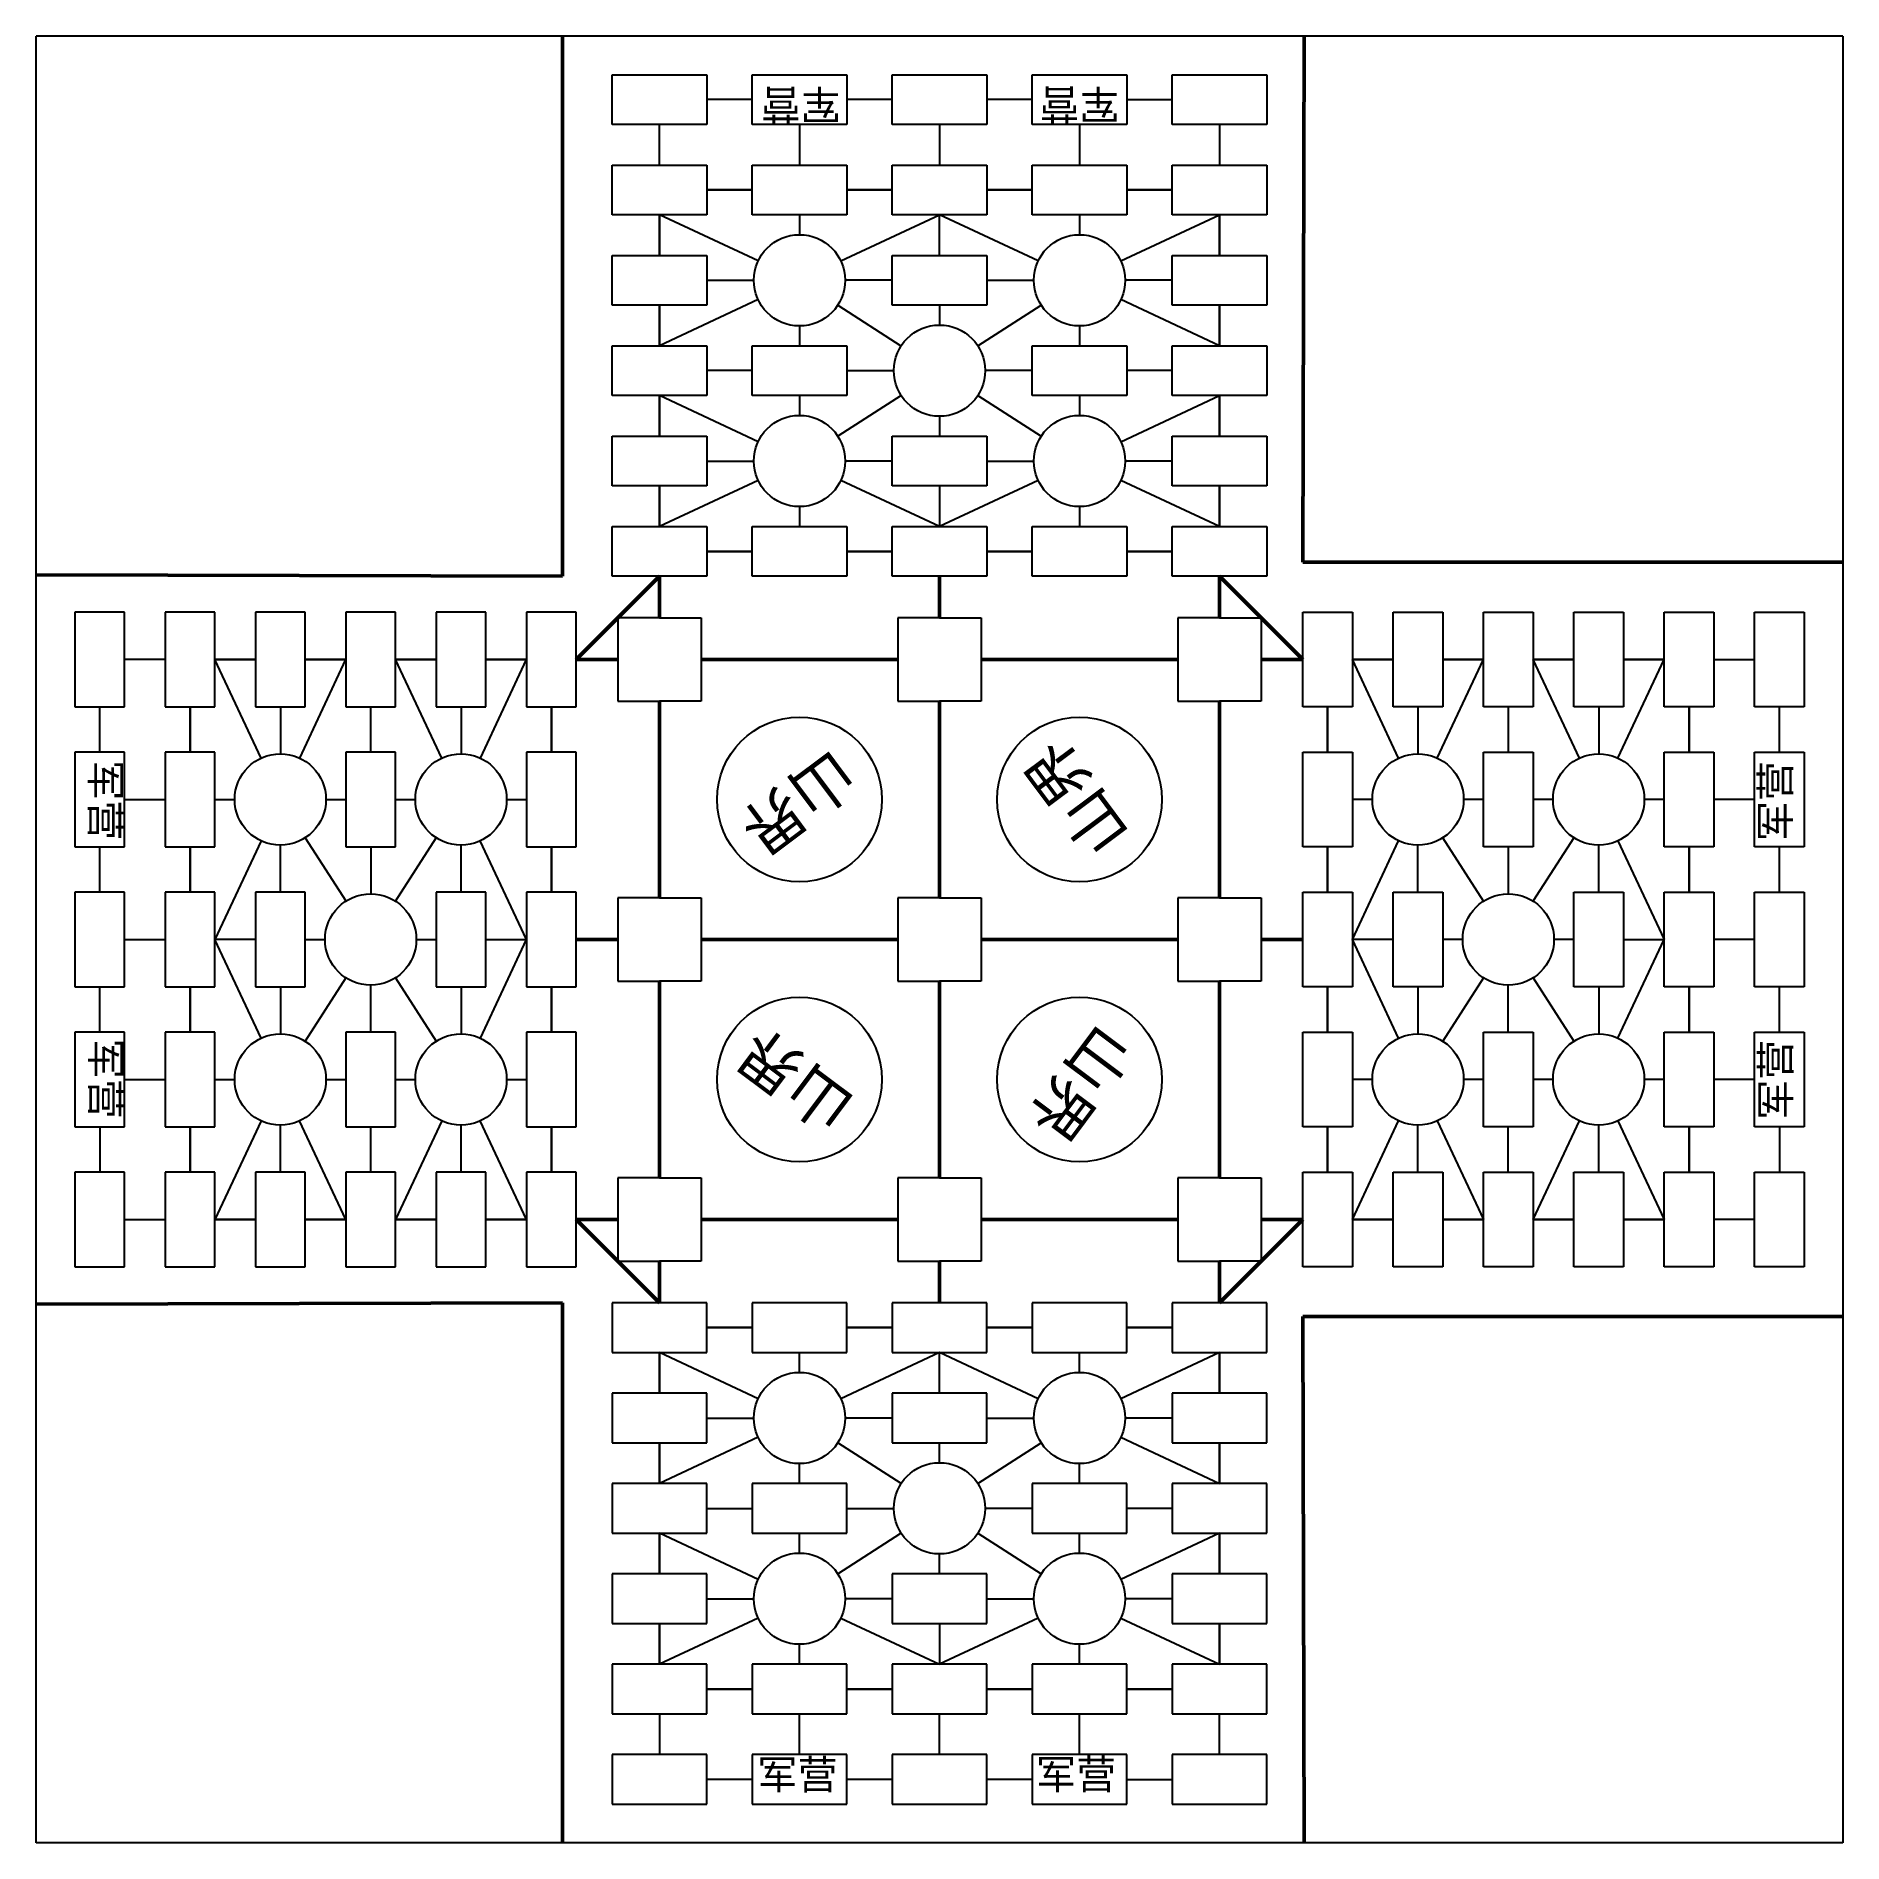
# Model space of a CAD drawing. Header units: millimetres. Extents: x 1754 to 2454, y 743 to 1443.
import ezdxf

# ---------------------------------------------------------------- set-up
doc = ezdxf.new("R2010")
doc.units = ezdxf.units.MM
doc.layers.add('chu', color=10, linetype='Continuous', lineweight=50)
doc.styles.get("Standard").update_dxf_attribs({"font": ''})
doc.styles.get('Standard').set_extended_font_data('SimSun')

msp = doc.modelspace()

# ---------------------------------------------------------------- linework, layer by layer
for p, q in [((1754.17, 743.38), (1754.17, 1443.38)), ((2454.17, 1443.38), (1754.17, 1443.38)), ((2454.17, 1443.38), (2454.17, 743.38)), ((1977.3, 1409.14), (1977.3, 1428.39)), ((1977.3, 1428.39), (2014.05, 1428.39)), ((2014.05, 1428.39), (2014.05, 1409.14)), ((2031.55, 1409.14), (2031.55, 1428.39)), ((2031.55, 1428.39), (2068.3, 1428.39)), ((2068.3, 1428.39), (2068.3, 1409.14)), ((2085.8, 1409.14), (2085.8, 1428.39)), ((2085.8, 1428.39), (2122.55, 1428.39)), ((2122.55, 1428.39), (2122.55, 1409.14)), ((2140.05, 1409.14), (2140.05, 1428.39)), ((2140.05, 1428.39), (2176.8, 1428.39)), ((2140.05, 1409.14), (2140.05, 1428.39)), ((2140.05, 1428.39), (2176.8, 1428.39)), ((2176.8, 1428.39), (2176.8, 1409.14)), ((2176.8, 1428.39), (2176.8, 1409.14)), ((2194.3, 1409.14), (2194.3, 1428.39)), ((2194.3, 1428.39), (2231.05, 1428.39)), ((2194.3, 1409.14), (2194.3, 1428.39)), ((2194.3, 1428.39), (2231.05, 1428.39)), ((2231.05, 1428.39), (2231.05, 1409.14)), ((2231.05, 1428.39), (2231.05, 1409.14)), ((2031.55, 1418.77), (2014.05, 1418.77)), ((2085.8, 1418.77), (2068.3, 1418.77)), ((2140.05, 1418.77), (2122.55, 1418.77)), ((2176.8, 1418.77), (2194.3, 1418.77)), ((2014.05, 1409.14), (1977.3, 1409.14)), ((1995.67, 1393.39), (1995.67, 1409.14)), ((2068.3, 1409.14), (2031.55, 1409.14)), ((2049.92, 1409.14), (2049.92, 1393.39)), ((2122.55, 1409.14), (2085.8, 1409.14)), ((2104.17, 1409.14), (2104.17, 1393.39)), ((2176.8, 1409.14), (2140.05, 1409.14)), ((2176.8, 1409.14), (2140.05, 1409.14)), ((2158.42, 1409.14), (2158.42, 1393.39)), ((2231.05, 1409.14), (2194.3, 1409.14)), ((2231.05, 1409.14), (2194.3, 1409.14)), ((2212.67, 1409.14), (2212.67, 1393.39)), ((1977.3, 1374.14), (1977.3, 1393.39)), ((1977.3, 1393.39), (2014.05, 1393.39)), ((2014.05, 1393.39), (2014.05, 1374.14)), ((2031.55, 1374.14), (2031.55, 1393.39)), ((2031.55, 1393.39), (2068.3, 1393.39)), ((2068.3, 1393.39), (2068.3, 1374.14)), ((2085.8, 1374.14), (2085.8, 1393.39)), ((2085.8, 1393.39), (2122.55, 1393.39)), ((2122.55, 1393.39), (2122.55, 1374.14)), ((2140.05, 1374.14), (2140.05, 1393.39)), ((2140.05, 1393.39), (2176.8, 1393.39)), ((2140.05, 1374.14), (2140.05, 1393.39)), ((2140.05, 1393.39), (2176.8, 1393.39)), ((2176.8, 1393.39), (2176.8, 1374.14)), ((2176.8, 1393.39), (2176.8, 1374.14)), ((2194.3, 1374.14), (2194.3, 1393.39)), ((2194.3, 1393.39), (2231.05, 1393.39)), ((2194.3, 1374.14), (2194.3, 1393.39)), ((2194.3, 1393.39), (2231.05, 1393.39)), ((2231.05, 1393.39), (2231.05, 1374.14)), ((2231.05, 1393.39), (2231.05, 1374.14)), ((2014.05, 1374.14), (1977.3, 1374.14)), ((2033.91, 1356.26), (1995.67, 1374.14)), ((2068.3, 1374.14), (2031.55, 1374.14)), ((2049.92, 1374.14), (2049.92, 1366.44)), ((2065.93, 1356.26), (2104.17, 1374.14)), ((2122.55, 1374.14), (2085.8, 1374.14)), ((2142.41, 1356.26), (2104.17, 1374.14)), ((2104.17, 1358.39), (2104.17, 1374.14)), ((2176.8, 1374.14), (2140.05, 1374.14)), ((2176.8, 1374.14), (2140.05, 1374.14)), ((2158.42, 1374.14), (2158.42, 1366.44)), ((2174.43, 1356.26), (2212.67, 1374.14)), ((2231.05, 1374.14), (2194.3, 1374.14)), ((2231.05, 1374.14), (2194.3, 1374.14)), ((1977.3, 1339.14), (1977.3, 1358.39)), ((1977.3, 1358.39), (2014.05, 1358.39)), ((2014.05, 1358.39), (2014.05, 1339.14)), ((2085.8, 1339.14), (2085.8, 1358.39)), ((2085.8, 1358.39), (2122.55, 1358.39)), ((2122.55, 1358.39), (2122.55, 1339.14)), ((2194.3, 1339.14), (2194.3, 1358.39)), ((2194.3, 1358.39), (2231.05, 1358.39)), ((2194.3, 1339.14), (2194.3, 1358.39)), ((2194.3, 1358.39), (2231.05, 1358.39)), ((2231.05, 1358.39), (2231.05, 1339.14)), ((2231.05, 1358.39), (2231.05, 1339.14)), ((2014.05, 1348.77), (2032.24, 1348.77)), ((2085.8, 1348.77), (2067.6, 1348.77)), ((2122.55, 1348.77), (2140.74, 1348.77)), ((2194.3, 1348.77), (2176.1, 1348.77)), ((2014.05, 1339.14), (1977.3, 1339.14)), ((2033.91, 1341.28), (1995.67, 1323.39)), ((2064.77, 1339.19), (2089.25, 1323.39)), ((2122.55, 1339.14), (2085.8, 1339.14)), ((2104.17, 1339.14), (2104.17, 1331.44)), ((2119.03, 1323.35), (2143.57, 1339.18)), ((2212.67, 1323.39), (2174.43, 1341.28)), ((2231.05, 1339.14), (2194.3, 1339.14)), ((2231.05, 1339.14), (2194.3, 1339.14)), ((2049.92, 1331.09), (2049.92, 1323.39)), ((2158.42, 1331.09), (2158.42, 1323.39)), ((1977.3, 1304.14), (1977.3, 1323.39)), ((1977.3, 1323.39), (2014.05, 1323.39)), ((2014.05, 1323.39), (2014.05, 1304.14)), ((2031.55, 1304.14), (2031.55, 1323.39)), ((2031.55, 1323.39), (2068.3, 1323.39)), ((2068.3, 1323.39), (2068.3, 1304.14)), ((2140.05, 1304.14), (2140.05, 1323.39)), ((2140.05, 1323.39), (2176.8, 1323.39)), ((2140.05, 1304.14), (2140.05, 1323.39)), ((2140.05, 1323.39), (2176.8, 1323.39)), ((2176.8, 1323.39), (2176.8, 1304.14)), ((2176.8, 1323.39), (2176.8, 1304.14)), ((2194.3, 1304.14), (2194.3, 1323.39)), ((2194.3, 1323.39), (2231.05, 1323.39)), ((2194.3, 1304.14), (2194.3, 1323.39)), ((2194.3, 1323.39), (2231.05, 1323.39)), ((2231.05, 1323.39), (2231.05, 1304.14)), ((2231.05, 1323.39), (2231.05, 1304.14)), ((2031.55, 1313.77), (2014.05, 1313.77)), ((2068.3, 1313.77), (2086.49, 1313.77)), ((2140.05, 1313.77), (2121.85, 1313.77)), ((2194.3, 1313.77), (2176.8, 1313.77)), ((2014.05, 1304.14), (1977.3, 1304.14)), ((2033.91, 1286.26), (1995.67, 1304.14)), ((2068.3, 1304.14), (2031.55, 1304.14)), ((2049.92, 1304.14), (2049.92, 1296.44)), ((2089.32, 1304.18), (2064.84, 1288.39)), ((2119.02, 1304.19), (2143.57, 1288.35)), ((2176.8, 1304.14), (2140.05, 1304.14)), ((2176.8, 1304.14), (2140.05, 1304.14)), ((2158.42, 1304.14), (2158.42, 1296.44)), ((2174.43, 1286.26), (2212.67, 1304.14)), ((2231.05, 1304.14), (2194.3, 1304.14)), ((2231.05, 1304.14), (2194.3, 1304.14)), ((2104.17, 1296.09), (2104.17, 1288.39)), ((1977.3, 1269.14), (1977.3, 1288.39)), ((1977.3, 1288.39), (2014.05, 1288.39)), ((2014.05, 1288.39), (2014.05, 1269.14)), ((2085.8, 1269.14), (2085.8, 1288.39)), ((2085.8, 1288.39), (2122.55, 1288.39)), ((2122.55, 1288.39), (2122.55, 1269.14)), ((2194.3, 1269.14), (2194.3, 1288.39)), ((2194.3, 1288.39), (2231.05, 1288.39)), ((2194.3, 1269.14), (2194.3, 1288.39)), ((2194.3, 1288.39), (2231.05, 1288.39)), ((2231.05, 1288.39), (2231.05, 1269.14)), ((2231.05, 1288.39), (2231.05, 1269.14)), ((2014.05, 1278.77), (2032.24, 1278.77)), ((2085.8, 1278.77), (2067.6, 1278.77)), ((2122.55, 1278.77), (2140.74, 1278.77)), ((2194.3, 1278.77), (2176.1, 1278.77)), ((2014.05, 1269.14), (1977.3, 1269.14)), ((2033.91, 1271.28), (1995.67, 1253.39)), ((2104.17, 1253.39), (2065.93, 1271.28)), ((2122.55, 1269.14), (2085.8, 1269.14)), ((2142.41, 1271.28), (2104.17, 1253.39)), ((2104.17, 1269.14), (2104.17, 1253.39)), ((2212.67, 1253.39), (2174.43, 1271.28)), ((2231.05, 1269.14), (2194.3, 1269.14)), ((2231.05, 1269.14), (2194.3, 1269.14)), ((2049.92, 1261.09), (2049.92, 1253.39)), ((2158.42, 1261.09), (2158.42, 1253.39)), ((1977.3, 1234.14), (1977.3, 1253.39)), ((1977.3, 1253.39), (2014.05, 1253.39)), ((2014.05, 1253.39), (2014.05, 1234.14)), ((2031.55, 1234.14), (2031.55, 1253.39)), ((2031.55, 1253.39), (2068.3, 1253.39)), ((2068.3, 1253.39), (2068.3, 1234.14)), ((2085.8, 1234.14), (2085.8, 1253.39)), ((2085.8, 1253.39), (2122.55, 1253.39)), ((2122.55, 1253.39), (2122.55, 1234.14)), ((2140.05, 1234.14), (2140.05, 1253.39)), ((2140.05, 1253.39), (2176.8, 1253.39)), ((2140.05, 1234.14), (2140.05, 1253.39)), ((2140.05, 1253.39), (2176.8, 1253.39)), ((2176.8, 1253.39), (2176.8, 1234.14)), ((2176.8, 1253.39), (2176.8, 1234.14)), ((2194.3, 1234.14), (2194.3, 1253.39)), ((2194.3, 1253.39), (2231.05, 1253.39)), ((2194.3, 1234.14), (2194.3, 1253.39)), ((2194.3, 1253.39), (2231.05, 1253.39)), ((2231.05, 1253.39), (2231.05, 1234.14)), ((2231.05, 1253.39), (2231.05, 1234.14)), ((2014.05, 1234.14), (1977.3, 1234.14)), ((2068.3, 1234.14), (2031.55, 1234.14)), ((2122.55, 1234.14), (2085.8, 1234.14)), ((2176.8, 1234.14), (2140.05, 1234.14)), ((2176.8, 1234.14), (2140.05, 1234.14)), ((2231.05, 1234.14), (2194.3, 1234.14)), ((2231.05, 1234.14), (2194.3, 1234.14)), ((1788.41, 1220.26), (1769.16, 1220.26)), ((1769.16, 1220.26), (1769.16, 1183.51)), ((1788.41, 1183.51), (1788.41, 1220.26)), ((1823.41, 1220.26), (1804.16, 1220.26)), ((1804.16, 1220.26), (1804.16, 1183.51)), ((1823.41, 1183.51), (1823.41, 1220.26)), ((1858.41, 1220.26), (1839.16, 1220.26)), ((1839.16, 1220.26), (1839.16, 1183.51)), ((1858.41, 1183.51), (1858.41, 1220.26)), ((1893.41, 1220.26), (1874.16, 1220.26)), ((1874.16, 1220.26), (1874.16, 1183.51)), ((1893.41, 1183.51), (1893.41, 1220.26)), ((1928.41, 1220.26), (1909.16, 1220.26)), ((1909.16, 1220.26), (1909.16, 1183.51)), ((1928.41, 1183.51), (1928.41, 1220.26)), ((1963.41, 1220.26), (1944.16, 1220.26)), ((1944.16, 1220.26), (1944.16, 1183.51)), ((1963.41, 1183.51), (1963.41, 1220.26)), ((1995.67, 1218.01), (1979.54, 1218.01)), ((1979.54, 1218.01), (1979.54, 1201.88)), ((1995.67, 1218.01), (2011.8, 1218.01)), ((2011.8, 1218.01), (2011.8, 1201.88)), ((2104.17, 1218.01), (2088.04, 1218.01)), ((2088.04, 1218.01), (2088.04, 1201.88)), ((2104.17, 1218.01), (2120.3, 1218.01)), ((2120.3, 1218.01), (2120.3, 1201.88)), ((2212.67, 1218.01), (2196.54, 1218.01)), ((2196.54, 1218.01), (2196.54, 1201.88)), ((2212.67, 1218.01), (2228.8, 1218.01)), ((2228.8, 1218.01), (2228.8, 1201.88)), ((2244.93, 1220.26), (2264.18, 1220.26)), ((2244.93, 1183.51), (2244.93, 1220.26)), ((2264.18, 1220.26), (2264.18, 1183.51)), ((2279.93, 1220.26), (2299.18, 1220.26)), ((2279.93, 1183.51), (2279.93, 1220.26)), ((2299.18, 1220.26), (2299.18, 1183.51)), ((2314.93, 1220.26), (2334.18, 1220.26)), ((2314.93, 1183.51), (2314.93, 1220.26)), ((2334.18, 1220.26), (2334.18, 1183.51)), ((2349.93, 1220.26), (2369.18, 1220.26)), ((2349.93, 1183.51), (2349.93, 1220.26)), ((2369.18, 1220.26), (2369.18, 1183.51)), ((2384.93, 1220.26), (2404.18, 1220.26)), ((2384.93, 1183.51), (2384.93, 1220.26)), ((2404.18, 1220.26), (2404.18, 1183.51)), ((2419.93, 1220.26), (2439.18, 1220.26)), ((2419.93, 1183.51), (2419.93, 1220.26)), ((2439.18, 1220.26), (2439.18, 1183.51)), ((1804.16, 1201.88), (1788.41, 1201.88)), ((1841.3, 1163.64), (1823.41, 1201.88)), ((1856.28, 1163.64), (1874.16, 1201.88)), ((1911.3, 1163.64), (1893.41, 1201.88)), ((1926.28, 1163.64), (1944.16, 1201.88)), ((1979.54, 1201.88), (1979.54, 1185.75)), ((2011.8, 1201.88), (2011.8, 1185.75)), ((2088.04, 1201.88), (2088.04, 1185.75)), ((2120.3, 1201.88), (2120.3, 1185.75)), ((2196.54, 1201.88), (2196.54, 1185.75)), ((2228.8, 1201.88), (2228.8, 1185.75)), ((2282.07, 1163.64), (2264.18, 1201.88)), ((2297.05, 1163.64), (2314.93, 1201.88)), ((2352.07, 1163.64), (2334.18, 1201.88)), ((2367.05, 1163.64), (2384.93, 1201.88)), ((2404.18, 1201.88), (2419.93, 1201.88)), ((1769.16, 1183.51), (1788.41, 1183.51)), ((1778.79, 1166.01), (1778.79, 1183.51)), ((1804.16, 1183.51), (1823.41, 1183.51)), ((1839.16, 1183.51), (1858.41, 1183.51)), ((1848.79, 1183.51), (1848.79, 1165.31)), ((1874.16, 1183.51), (1893.41, 1183.51)), ((1883.79, 1166.01), (1883.79, 1183.51)), ((1909.16, 1183.51), (1928.41, 1183.51)), ((1918.79, 1183.51), (1918.79, 1165.31)), ((1944.16, 1183.51), (1963.41, 1183.51)), ((1979.54, 1185.75), (1995.67, 1185.75)), ((2011.8, 1185.75), (1995.67, 1185.75)), ((2088.04, 1185.75), (2104.17, 1185.75)), ((2120.3, 1185.75), (2104.17, 1185.75)), ((2196.54, 1185.75), (2212.67, 1185.75)), ((2228.8, 1185.75), (2212.67, 1185.75)), ((2264.18, 1183.51), (2244.93, 1183.51)), ((2299.18, 1183.51), (2279.93, 1183.51)), ((2289.56, 1183.51), (2289.56, 1165.31)), ((2334.18, 1183.51), (2314.93, 1183.51)), ((2324.56, 1183.51), (2324.56, 1166.01)), ((2369.18, 1183.51), (2349.93, 1183.51)), ((2359.56, 1183.51), (2359.56, 1165.31)), ((2404.18, 1183.51), (2384.93, 1183.51)), ((2439.18, 1183.51), (2419.93, 1183.51)), ((2429.56, 1166.01), (2429.56, 1183.51)), ((1788.41, 1166.01), (1769.16, 1166.01)), ((1769.16, 1166.01), (1769.16, 1129.26)), ((1788.41, 1129.26), (1788.41, 1166.01)), ((1823.41, 1166.01), (1804.16, 1166.01)), ((1804.16, 1166.01), (1804.16, 1129.26)), ((1823.41, 1129.26), (1823.41, 1166.01)), ((1893.41, 1166.01), (1874.16, 1166.01)), ((1874.16, 1166.01), (1874.16, 1129.26)), ((1893.41, 1129.26), (1893.41, 1166.01)), ((1963.41, 1166.01), (1944.16, 1166.01)), ((1944.16, 1166.01), (1944.16, 1129.26)), ((1963.41, 1129.26), (1963.41, 1166.01)), ((2244.93, 1166.01), (2264.18, 1166.01)), ((2244.93, 1129.26), (2244.93, 1166.01)), ((2264.18, 1166.01), (2264.18, 1129.26)), ((2314.93, 1166.01), (2334.18, 1166.01)), ((2314.93, 1129.26), (2314.93, 1166.01)), ((2334.18, 1166.01), (2334.18, 1129.26)), ((2384.93, 1166.01), (2404.18, 1166.01)), ((2384.93, 1129.26), (2384.93, 1166.01)), ((2404.18, 1166.01), (2404.18, 1129.26)), ((2419.93, 1166.01), (2439.18, 1166.01)), ((2419.93, 1129.26), (2419.93, 1166.01)), ((2439.18, 1166.01), (2439.18, 1129.26)), ((1788.41, 1147.63), (1804.16, 1147.63)), ((1823.41, 1147.63), (1831.11, 1147.63)), ((1866.46, 1147.63), (1874.16, 1147.63)), ((1893.41, 1147.63), (1901.11, 1147.63)), ((1936.46, 1147.63), (1944.16, 1147.63)), ((2271.88, 1147.63), (2264.18, 1147.63)), ((2314.93, 1147.63), (2307.24, 1147.63)), ((2341.88, 1147.63), (2334.18, 1147.63)), ((2384.93, 1147.63), (2377.24, 1147.63)), ((2419.93, 1147.63), (2404.18, 1147.63)), ((1769.16, 1129.26), (1788.41, 1129.26)), ((1778.79, 1111.76), (1778.79, 1129.26)), ((1804.16, 1129.26), (1823.41, 1129.26)), ((1841.3, 1131.62), (1823.41, 1093.38)), ((1848.79, 1111.76), (1848.79, 1129.95)), ((1858.37, 1132.78), (1874.16, 1108.3)), ((1874.16, 1129.26), (1893.41, 1129.26)), ((1883.79, 1129.26), (1883.79, 1111.06)), ((1893.37, 1108.23), (1909.16, 1132.71)), ((1918.79, 1111.76), (1918.79, 1129.95)), ((1944.16, 1093.38), (1926.27, 1131.62)), ((1944.16, 1129.26), (1963.41, 1129.26)), ((2264.18, 1129.26), (2244.93, 1129.26)), ((2264.18, 1093.38), (2282.07, 1131.62)), ((2289.56, 1111.76), (2289.56, 1129.95)), ((2314.97, 1108.23), (2299.18, 1132.71)), ((2334.18, 1129.26), (2314.93, 1129.26)), ((2324.56, 1129.26), (2324.56, 1111.06)), ((2349.98, 1132.78), (2334.18, 1108.3)), ((2359.56, 1111.76), (2359.56, 1129.95)), ((2367.05, 1131.62), (2384.93, 1093.38)), ((2404.18, 1129.26), (2384.93, 1129.26)), ((2439.18, 1129.26), (2419.93, 1129.26)), ((2429.56, 1111.76), (2429.56, 1129.26)), ((1788.41, 1111.76), (1769.16, 1111.76)), ((1769.16, 1111.76), (1769.16, 1075.01)), ((1788.41, 1075.01), (1788.41, 1111.76)), ((1823.41, 1111.76), (1804.16, 1111.76)), ((1804.16, 1111.76), (1804.16, 1075.01)), ((1823.41, 1075.01), (1823.41, 1111.76)), ((1858.41, 1111.76), (1839.16, 1111.76)), ((1839.16, 1111.76), (1839.16, 1075.01)), ((1858.41, 1075.01), (1858.41, 1111.76)), ((1928.41, 1111.76), (1909.16, 1111.76)), ((1909.16, 1111.76), (1909.16, 1075.01)), ((1928.41, 1075.01), (1928.41, 1111.76)), ((1963.41, 1111.76), (1944.16, 1111.76)), ((1944.16, 1111.76), (1944.16, 1075.01)), ((1963.41, 1075.01), (1963.41, 1111.76)), ((1995.67, 1109.51), (1979.54, 1109.51)), ((1979.54, 1109.51), (1979.54, 1093.38)), ((1995.67, 1109.51), (2011.8, 1109.51)), ((2011.8, 1109.51), (2011.8, 1093.38)), ((2104.17, 1109.51), (2088.04, 1109.51)), ((2088.04, 1109.51), (2088.04, 1093.38)), ((2104.17, 1109.51), (2120.3, 1109.51)), ((2120.3, 1109.51), (2120.3, 1093.38)), ((2212.67, 1109.51), (2196.54, 1109.51)), ((2196.54, 1109.51), (2196.54, 1093.38)), ((2212.67, 1109.51), (2228.8, 1109.51)), ((2228.8, 1109.51), (2228.8, 1093.38)), ((2244.93, 1111.76), (2264.18, 1111.76)), ((2244.93, 1075.01), (2244.93, 1111.76)), ((2264.18, 1111.76), (2264.18, 1075.01)), ((2279.93, 1111.76), (2299.18, 1111.76)), ((2279.93, 1075.01), (2279.93, 1111.76)), ((2299.18, 1111.76), (2299.18, 1075.01)), ((2349.93, 1111.76), (2369.18, 1111.76)), ((2349.93, 1075.01), (2349.93, 1111.76)), ((2369.18, 1111.76), (2369.18, 1075.01)), ((2384.93, 1111.76), (2404.18, 1111.76)), ((2384.93, 1075.01), (2384.93, 1111.76)), ((2404.18, 1111.76), (2404.18, 1075.01)), ((2419.93, 1111.76), (2439.18, 1111.76)), ((2419.93, 1075.01), (2419.93, 1111.76)), ((2439.18, 1111.76), (2439.18, 1075.01)), ((1788.41, 1093.38), (1804.16, 1093.38)), ((1841.3, 1055.14), (1823.41, 1093.38)), ((1839.16, 1093.38), (1823.41, 1093.38)), ((1858.41, 1093.38), (1866.11, 1093.38)), ((1901.46, 1093.38), (1909.16, 1093.38)), ((1926.28, 1055.14), (1944.16, 1093.38)), ((1928.41, 1093.38), (1944.16, 1093.38)), ((1979.54, 1093.38), (1979.54, 1077.25)), ((2011.8, 1093.38), (2011.8, 1077.25)), ((2088.04, 1093.38), (2088.04, 1077.25)), ((2120.3, 1093.38), (2120.3, 1077.25)), ((2196.54, 1093.38), (2196.54, 1077.25)), ((2228.8, 1093.38), (2228.8, 1077.25)), ((2282.07, 1055.14), (2264.18, 1093.38)), ((2279.93, 1093.38), (2264.18, 1093.38)), ((2306.88, 1093.38), (2299.18, 1093.38)), ((2349.93, 1093.38), (2342.24, 1093.38)), ((2367.05, 1055.14), (2384.93, 1093.38)), ((2369.18, 1093.38), (2384.93, 1093.38)), ((2419.93, 1093.38), (2404.18, 1093.38)), ((1874.2, 1078.53), (1858.37, 1053.98)), ((1893.37, 1078.53), (1909.2, 1053.98)), ((2314.98, 1078.53), (2299.14, 1053.98)), ((2334.14, 1078.53), (2349.97, 1053.98)), ((1769.16, 1075.01), (1788.41, 1075.01)), ((1778.79, 1057.51), (1778.79, 1075.01)), ((1804.16, 1075.01), (1823.41, 1075.01)), ((1839.16, 1075.01), (1858.41, 1075.01)), ((1848.79, 1075.01), (1848.79, 1056.81)), ((1883.79, 1057.51), (1883.79, 1075.7)), ((1909.16, 1075.01), (1928.41, 1075.01)), ((1918.79, 1075.01), (1918.79, 1056.81)), ((1944.16, 1075.01), (1963.41, 1075.01)), ((1979.54, 1077.25), (1995.67, 1077.25)), ((2011.8, 1077.25), (1995.67, 1077.25)), ((2088.04, 1077.25), (2104.17, 1077.25)), ((2120.3, 1077.25), (2104.17, 1077.25)), ((2196.54, 1077.25), (2212.67, 1077.25)), ((2228.8, 1077.25), (2212.67, 1077.25)), ((2264.18, 1075.01), (2244.93, 1075.01)), ((2299.18, 1075.01), (2279.93, 1075.01)), ((2289.56, 1075.01), (2289.56, 1056.81)), ((2324.56, 1057.51), (2324.56, 1075.7)), ((2369.18, 1075.01), (2349.93, 1075.01)), ((2359.56, 1075.01), (2359.56, 1056.81)), ((2404.18, 1075.01), (2384.93, 1075.01)), ((2439.18, 1075.01), (2419.93, 1075.01)), ((2429.56, 1057.51), (2429.56, 1075.01)), ((1788.41, 1057.51), (1769.16, 1057.51)), ((1769.16, 1057.51), (1769.16, 1020.76)), ((1788.41, 1057.51), (1769.16, 1057.51)), ((1769.16, 1057.51), (1769.16, 1020.76)), ((1788.41, 1020.76), (1788.41, 1057.51)), ((1788.41, 1020.76), (1788.41, 1057.51)), ((1823.41, 1057.51), (1804.16, 1057.51)), ((1804.16, 1057.51), (1804.16, 1020.76)), ((1823.41, 1057.51), (1804.16, 1057.51)), ((1804.16, 1057.51), (1804.16, 1020.76)), ((1823.41, 1020.76), (1823.41, 1057.51)), ((1823.41, 1020.76), (1823.41, 1057.51)), ((1893.41, 1057.51), (1874.16, 1057.51)), ((1874.16, 1057.51), (1874.16, 1020.76)), ((1893.41, 1057.51), (1874.16, 1057.51)), ((1874.16, 1057.51), (1874.16, 1020.76)), ((1893.41, 1020.76), (1893.41, 1057.51)), ((1893.41, 1020.76), (1893.41, 1057.51)), ((1963.41, 1057.51), (1944.16, 1057.51)), ((1944.16, 1057.51), (1944.16, 1020.76)), ((1963.41, 1057.51), (1944.16, 1057.51)), ((1944.16, 1057.51), (1944.16, 1020.76)), ((1963.41, 1020.76), (1963.41, 1057.51)), ((1963.41, 1020.76), (1963.41, 1057.51)), ((2244.93, 1057.51), (2264.18, 1057.51)), ((2244.93, 1020.76), (2244.93, 1057.51)), ((2244.93, 1057.51), (2264.18, 1057.51)), ((2244.93, 1020.76), (2244.93, 1057.51)), ((2264.18, 1057.51), (2264.18, 1020.76)), ((2264.18, 1057.51), (2264.18, 1020.76)), ((2314.93, 1057.51), (2334.18, 1057.51)), ((2314.93, 1020.76), (2314.93, 1057.51)), ((2314.93, 1057.51), (2334.18, 1057.51)), ((2314.93, 1020.76), (2314.93, 1057.51)), ((2334.18, 1057.51), (2334.18, 1020.76)), ((2334.18, 1057.51), (2334.18, 1020.76)), ((2384.93, 1057.51), (2404.18, 1057.51)), ((2384.93, 1020.76), (2384.93, 1057.51)), ((2384.93, 1057.51), (2404.18, 1057.51)), ((2384.93, 1020.76), (2384.93, 1057.51)), ((2404.18, 1057.51), (2404.18, 1020.76)), ((2404.18, 1057.51), (2404.18, 1020.76)), ((2419.93, 1057.51), (2439.18, 1057.51)), ((2419.93, 1020.76), (2419.93, 1057.51)), ((2419.93, 1057.51), (2439.18, 1057.51)), ((2419.93, 1020.76), (2419.93, 1057.51)), ((2439.18, 1057.51), (2439.18, 1020.76)), ((2439.18, 1057.51), (2439.18, 1020.76)), ((1788.41, 1039.13), (1804.16, 1039.13)), ((1823.41, 1039.13), (1831.11, 1039.13)), ((1866.46, 1039.13), (1874.16, 1039.13)), ((1893.41, 1039.13), (1901.11, 1039.13)), ((1936.46, 1039.13), (1944.16, 1039.13)), ((2271.88, 1039.13), (2264.18, 1039.13)), ((2314.93, 1039.13), (2307.24, 1039.13)), ((2341.88, 1039.13), (2334.18, 1039.13)), ((2384.93, 1039.13), (2377.24, 1039.13)), ((2419.93, 1039.13), (2404.18, 1039.13)), ((1841.3, 1023.12), (1823.41, 984.88)), ((1874.16, 984.88), (1856.27, 1023.12)), ((1911.3, 1023.12), (1893.41, 984.88)), ((1944.16, 984.88), (1926.27, 1023.12)), ((2264.18, 984.88), (2282.07, 1023.12)), ((2297.05, 1023.12), (2314.93, 984.88)), ((2334.18, 984.88), (2352.07, 1023.12)), ((2367.05, 1023.12), (2384.93, 984.88)), ((1769.16, 1020.76), (1788.41, 1020.76)), ((1769.16, 1020.76), (1788.41, 1020.76)), ((1778.79, 1020.76), (1778.79, 1003.26)), ((1804.16, 1020.76), (1823.41, 1020.76)), ((1804.16, 1020.76), (1823.41, 1020.76)), ((1848.79, 1003.26), (1848.79, 1021.45)), ((1874.16, 1020.76), (1893.41, 1020.76)), ((1874.16, 1020.76), (1893.41, 1020.76)), ((1883.79, 1003.26), (1883.79, 1020.76)), ((1918.79, 1003.26), (1918.79, 1021.45)), ((1944.16, 1020.76), (1963.41, 1020.76)), ((1944.16, 1020.76), (1963.41, 1020.76)), ((2264.18, 1020.76), (2244.93, 1020.76)), ((2264.18, 1020.76), (2244.93, 1020.76)), ((2289.56, 1003.26), (2289.56, 1021.45)), ((2334.18, 1020.76), (2314.93, 1020.76)), ((2334.18, 1020.76), (2314.93, 1020.76)), ((2324.56, 1003.26), (2324.56, 1020.76)), ((2359.56, 1003.26), (2359.56, 1021.45)), ((2404.18, 1020.76), (2384.93, 1020.76)), ((2404.18, 1020.76), (2384.93, 1020.76)), ((2439.18, 1020.76), (2419.93, 1020.76)), ((2439.18, 1020.76), (2419.93, 1020.76)), ((2429.56, 1020.76), (2429.56, 1003.26)), ((1788.41, 1003.26), (1769.16, 1003.26)), ((1769.16, 1003.26), (1769.16, 966.51)), ((1788.41, 1003.26), (1769.16, 1003.26)), ((1769.16, 1003.26), (1769.16, 966.51)), ((1788.41, 966.51), (1788.41, 1003.26)), ((1788.41, 966.51), (1788.41, 1003.26)), ((1823.41, 1003.26), (1804.16, 1003.26)), ((1804.16, 1003.26), (1804.16, 966.51)), ((1823.41, 1003.26), (1804.16, 1003.26)), ((1804.16, 1003.26), (1804.16, 966.51)), ((1823.41, 966.51), (1823.41, 1003.26)), ((1823.41, 966.51), (1823.41, 1003.26)), ((1858.41, 1003.26), (1839.16, 1003.26)), ((1839.16, 1003.26), (1839.16, 966.51)), ((1858.41, 1003.26), (1839.16, 1003.26)), ((1839.16, 1003.26), (1839.16, 966.51)), ((1858.41, 966.51), (1858.41, 1003.26)), ((1858.41, 966.51), (1858.41, 1003.26)), ((1893.41, 1003.26), (1874.16, 1003.26)), ((1874.16, 1003.26), (1874.16, 966.51)), ((1893.41, 1003.26), (1874.16, 1003.26)), ((1874.16, 1003.26), (1874.16, 966.51)), ((1893.41, 966.51), (1893.41, 1003.26)), ((1893.41, 966.51), (1893.41, 1003.26)), ((1928.41, 1003.26), (1909.16, 1003.26)), ((1909.16, 1003.26), (1909.16, 966.51)), ((1928.41, 1003.26), (1909.16, 1003.26)), ((1909.16, 1003.26), (1909.16, 966.51)), ((1928.41, 966.51), (1928.41, 1003.26)), ((1928.41, 966.51), (1928.41, 1003.26)), ((1963.41, 1003.26), (1944.16, 1003.26)), ((1944.16, 1003.26), (1944.16, 966.51)), ((1963.41, 1003.26), (1944.16, 1003.26)), ((1944.16, 1003.26), (1944.16, 966.51)), ((1963.41, 966.51), (1963.41, 1003.26)), ((1963.41, 966.51), (1963.41, 1003.26)), ((1995.67, 1001.01), (1979.54, 1001.01)), ((1979.54, 1001.01), (1979.54, 984.88)), ((1995.67, 1001.01), (2011.8, 1001.01)), ((2011.8, 1001.01), (2011.8, 984.88)), ((2104.17, 1001.01), (2088.04, 1001.01)), ((2088.04, 1001.01), (2088.04, 984.88)), ((2104.17, 1001.01), (2120.3, 1001.01)), ((2120.3, 1001.01), (2120.3, 984.88)), ((2212.67, 1001.01), (2196.54, 1001.01)), ((2196.54, 1001.01), (2196.54, 984.88)), ((2212.67, 1001.01), (2228.8, 1001.01)), ((2228.8, 1001.01), (2228.8, 984.88)), ((2244.93, 1003.26), (2264.18, 1003.26)), ((2244.93, 966.51), (2244.93, 1003.26)), ((2244.93, 1003.26), (2264.18, 1003.26)), ((2244.93, 966.51), (2244.93, 1003.26)), ((2264.18, 1003.26), (2264.18, 966.51)), ((2264.18, 1003.26), (2264.18, 966.51)), ((2279.93, 1003.26), (2299.18, 1003.26)), ((2279.93, 966.51), (2279.93, 1003.26)), ((2279.93, 1003.26), (2299.18, 1003.26)), ((2279.93, 966.51), (2279.93, 1003.26)), ((2299.18, 1003.26), (2299.18, 966.51)), ((2299.18, 1003.26), (2299.18, 966.51)), ((2314.93, 1003.26), (2334.18, 1003.26)), ((2314.93, 966.51), (2314.93, 1003.26)), ((2314.93, 1003.26), (2334.18, 1003.26)), ((2314.93, 966.51), (2314.93, 1003.26)), ((2334.18, 1003.26), (2334.18, 966.51)), ((2334.18, 1003.26), (2334.18, 966.51)), ((2349.93, 1003.26), (2369.18, 1003.26)), ((2349.93, 966.51), (2349.93, 1003.26)), ((2349.93, 1003.26), (2369.18, 1003.26)), ((2349.93, 966.51), (2349.93, 1003.26)), ((2369.18, 1003.26), (2369.18, 966.51)), ((2369.18, 1003.26), (2369.18, 966.51)), ((2384.93, 1003.26), (2404.18, 1003.26)), ((2384.93, 966.51), (2384.93, 1003.26)), ((2384.93, 1003.26), (2404.18, 1003.26)), ((2384.93, 966.51), (2384.93, 1003.26)), ((2404.18, 1003.26), (2404.18, 966.51)), ((2404.18, 1003.26), (2404.18, 966.51)), ((2419.93, 1003.26), (2439.18, 1003.26)), ((2419.93, 966.51), (2419.93, 1003.26)), ((2419.93, 1003.26), (2439.18, 1003.26)), ((2419.93, 966.51), (2419.93, 1003.26)), ((2439.18, 1003.26), (2439.18, 966.51)), ((2439.18, 1003.26), (2439.18, 966.51)), ((1788.41, 984.88), (1804.16, 984.88)), ((1979.54, 984.88), (1979.54, 968.75)), ((2011.8, 984.88), (2011.8, 968.75)), ((2088.04, 984.88), (2088.04, 968.75)), ((2120.3, 984.88), (2120.3, 968.75)), ((2196.54, 984.88), (2196.54, 968.75)), ((2228.8, 984.88), (2228.8, 968.75)), ((2419.93, 984.88), (2404.18, 984.88)), ((1769.16, 966.51), (1788.41, 966.51)), ((1769.16, 966.51), (1788.41, 966.51)), ((1804.16, 966.51), (1823.41, 966.51)), ((1804.16, 966.51), (1823.41, 966.51)), ((1839.16, 966.51), (1858.41, 966.51)), ((1839.16, 966.51), (1858.41, 966.51)), ((1874.16, 966.51), (1893.41, 966.51)), ((1874.16, 966.51), (1893.41, 966.51)), ((1909.16, 966.51), (1928.41, 966.51)), ((1909.16, 966.51), (1928.41, 966.51)), ((1944.16, 966.51), (1963.41, 966.51)), ((1944.16, 966.51), (1963.41, 966.51)), ((1979.54, 968.75), (1995.67, 968.75)), ((2011.8, 968.75), (1995.67, 968.75)), ((2088.04, 968.75), (2104.17, 968.75)), ((2120.3, 968.75), (2104.17, 968.75)), ((2196.54, 968.75), (2212.67, 968.75)), ((2228.8, 968.75), (2212.67, 968.75)), ((2264.18, 966.51), (2244.93, 966.51)), ((2264.18, 966.51), (2244.93, 966.51)), ((2299.18, 966.51), (2279.93, 966.51)), ((2299.18, 966.51), (2279.93, 966.51)), ((2334.18, 966.51), (2314.93, 966.51)), ((2334.18, 966.51), (2314.93, 966.51)), ((2369.18, 966.51), (2349.93, 966.51)), ((2369.18, 966.51), (2349.93, 966.51)), ((2404.18, 966.51), (2384.93, 966.51)), ((2404.18, 966.51), (2384.93, 966.51)), ((2439.18, 966.51), (2419.93, 966.51)), ((2439.18, 966.51), (2419.93, 966.51)), ((1977.3, 952.62), (1977.3, 933.37)), ((2014.05, 952.62), (1977.3, 952.62)), ((2014.05, 933.37), (2014.05, 952.62)), ((2031.55, 952.62), (2031.55, 933.37)), ((2068.3, 952.62), (2031.55, 952.62)), ((2068.3, 933.37), (2068.3, 952.62)), ((2085.8, 952.62), (2085.8, 933.37)), ((2122.55, 952.62), (2085.8, 952.62)), ((2122.55, 933.37), (2122.55, 952.62)), ((2140.05, 952.62), (2140.05, 933.37)), ((2176.8, 952.62), (2140.05, 952.62)), ((2140.05, 952.62), (2140.05, 933.37)), ((2176.8, 952.62), (2140.05, 952.62)), ((2176.8, 933.37), (2176.8, 952.62)), ((2176.8, 933.37), (2176.8, 952.62)), ((2194.3, 952.62), (2194.3, 933.37)), ((2231.05, 952.62), (2194.3, 952.62)), ((2194.3, 952.62), (2194.3, 933.37)), ((2231.05, 952.62), (2194.3, 952.62)), ((2231.05, 933.37), (2231.05, 952.62)), ((2231.05, 933.37), (2231.05, 952.62)), ((1977.3, 933.37), (2014.05, 933.37)), ((2033.91, 915.48), (1995.67, 933.37)), ((2031.55, 933.37), (2068.3, 933.37)), ((2049.92, 925.67), (2049.92, 933.37)), ((2104.17, 933.37), (2065.93, 915.48)), ((2085.8, 933.37), (2122.55, 933.37)), ((2142.41, 915.48), (2104.17, 933.37)), ((2104.17, 917.62), (2104.17, 933.37)), ((2140.05, 933.37), (2176.8, 933.37)), ((2140.05, 933.37), (2176.8, 933.37)), ((2158.42, 925.67), (2158.42, 933.37)), ((2212.67, 933.37), (2174.43, 915.48)), ((2194.3, 933.37), (2231.05, 933.37)), ((2194.3, 933.37), (2231.05, 933.37)), ((1977.3, 917.62), (1977.3, 898.37)), ((2014.05, 917.62), (1977.3, 917.62)), ((2014.05, 898.37), (2014.05, 917.62)), ((2085.8, 917.62), (2085.8, 898.37)), ((2122.55, 917.62), (2085.8, 917.62)), ((2122.55, 898.37), (2122.55, 917.62)), ((2194.3, 917.62), (2194.3, 898.37)), ((2231.05, 917.62), (2194.3, 917.62)), ((2194.3, 917.62), (2194.3, 898.37)), ((2231.05, 917.62), (2194.3, 917.62)), ((2231.05, 898.37), (2231.05, 917.62)), ((2231.05, 898.37), (2231.05, 917.62)), ((2014.05, 907.99), (2032.24, 907.99)), ((2085.8, 907.99), (2067.6, 907.99)), ((2122.55, 907.99), (2140.74, 907.99)), ((2194.3, 907.99), (2176.1, 907.99)), ((1977.3, 898.37), (2014.05, 898.37)), ((2033.91, 900.5), (1995.67, 882.62)), ((2089.32, 882.58), (2064.84, 898.37)), ((2085.8, 898.37), (2122.55, 898.37)), ((2104.17, 890.67), (2104.17, 898.37)), ((2119.02, 882.58), (2143.57, 898.41)), ((2174.43, 900.5), (2212.67, 882.62)), ((2194.3, 898.37), (2231.05, 898.37)), ((2194.3, 898.37), (2231.05, 898.37)), ((2049.92, 882.62), (2049.92, 890.32)), ((2158.42, 882.62), (2158.42, 890.32)), ((1977.3, 882.62), (1977.3, 863.37)), ((2014.05, 882.62), (1977.3, 882.62)), ((2014.05, 863.37), (2014.05, 882.62)), ((2031.55, 882.62), (2031.55, 863.37)), ((2068.3, 882.62), (2031.55, 882.62)), ((2068.3, 863.37), (2068.3, 882.62)), ((2140.05, 882.62), (2140.05, 863.37)), ((2176.8, 882.62), (2140.05, 882.62)), ((2140.05, 882.62), (2140.05, 863.37)), ((2176.8, 882.62), (2140.05, 882.62)), ((2176.8, 863.37), (2176.8, 882.62)), ((2176.8, 863.37), (2176.8, 882.62)), ((2194.3, 882.62), (2194.3, 863.37)), ((2231.05, 882.62), (2194.3, 882.62)), ((2194.3, 882.62), (2194.3, 863.37)), ((2231.05, 882.62), (2194.3, 882.62)), ((2231.05, 863.37), (2231.05, 882.62)), ((2231.05, 863.37), (2231.05, 882.62)), ((2014.05, 872.99), (2031.55, 872.99)), ((2068.3, 872.99), (2086.49, 872.99)), ((2140.05, 872.99), (2121.85, 872.99)), ((2194.3, 872.99), (2176.8, 872.99)), ((1977.3, 863.37), (2014.05, 863.37)), ((2033.91, 845.48), (1995.67, 863.37)), ((2031.55, 863.37), (2068.3, 863.37)), ((2049.92, 855.67), (2049.92, 863.37)), ((2064.77, 847.57), (2089.25, 863.37)), ((2119.03, 863.41), (2143.57, 847.58)), ((2140.05, 863.37), (2176.8, 863.37)), ((2140.05, 863.37), (2176.8, 863.37)), ((2158.42, 855.67), (2158.42, 863.37)), ((2212.67, 863.37), (2174.43, 845.48)), ((2194.3, 863.37), (2231.05, 863.37)), ((2194.3, 863.37), (2231.05, 863.37)), ((2104.17, 847.62), (2104.17, 855.32)), ((1977.3, 847.62), (1977.3, 828.37)), ((2014.05, 847.62), (1977.3, 847.62)), ((2014.05, 828.37), (2014.05, 847.62)), ((2085.8, 847.62), (2085.8, 828.37)), ((2122.55, 847.62), (2085.8, 847.62)), ((2122.55, 828.37), (2122.55, 847.62)), ((2194.3, 847.62), (2194.3, 828.37)), ((2231.05, 847.62), (2194.3, 847.62)), ((2194.3, 847.62), (2194.3, 828.37)), ((2231.05, 847.62), (2194.3, 847.62)), ((2231.05, 828.37), (2231.05, 847.62)), ((2231.05, 828.37), (2231.05, 847.62)), ((2014.05, 837.99), (2032.24, 837.99)), ((2085.8, 837.99), (2067.6, 837.99)), ((2122.55, 837.99), (2140.74, 837.99)), ((2194.3, 837.99), (2176.1, 837.99)), ((1977.3, 828.37), (2014.05, 828.37)), ((2033.91, 830.5), (1995.67, 812.62)), ((2065.93, 830.5), (2104.17, 812.62)), ((2085.8, 828.37), (2122.55, 828.37)), ((2142.41, 830.5), (2104.17, 812.62)), ((2104.17, 828.37), (2104.17, 812.62)), ((2174.43, 830.5), (2212.67, 812.62)), ((2194.3, 828.37), (2231.05, 828.37)), ((2194.3, 828.37), (2231.05, 828.37)), ((2049.92, 812.62), (2049.92, 820.32)), ((2158.42, 812.62), (2158.42, 820.32)), ((1977.3, 812.62), (1977.3, 793.37)), ((2014.05, 812.62), (1977.3, 812.62)), ((2014.05, 793.37), (2014.05, 812.62)), ((2031.55, 812.62), (2031.55, 793.37)), ((2068.3, 812.62), (2031.55, 812.62)), ((2068.3, 793.37), (2068.3, 812.62)), ((2085.8, 812.62), (2085.8, 793.37)), ((2122.55, 812.62), (2085.8, 812.62)), ((2122.55, 793.37), (2122.55, 812.62)), ((2140.05, 812.62), (2140.05, 793.37)), ((2176.8, 812.62), (2140.05, 812.62)), ((2140.05, 812.62), (2140.05, 793.37)), ((2176.8, 812.62), (2140.05, 812.62)), ((2176.8, 793.37), (2176.8, 812.62)), ((2176.8, 793.37), (2176.8, 812.62)), ((2194.3, 812.62), (2194.3, 793.37)), ((2231.05, 812.62), (2194.3, 812.62)), ((2194.3, 812.62), (2194.3, 793.37)), ((2231.05, 812.62), (2194.3, 812.62)), ((2231.05, 793.37), (2231.05, 812.62)), ((2231.05, 793.37), (2231.05, 812.62)), ((1977.3, 793.37), (2014.05, 793.37)), ((1995.67, 793.37), (1995.67, 777.62)), ((2031.55, 793.37), (2068.3, 793.37)), ((2049.92, 777.62), (2049.92, 793.37)), ((2085.8, 793.37), (2122.55, 793.37)), ((2104.17, 777.62), (2104.17, 793.37)), ((2140.05, 793.37), (2176.8, 793.37)), ((2140.05, 793.37), (2176.8, 793.37)), ((2158.42, 777.62), (2158.42, 793.37)), ((2194.3, 793.37), (2231.05, 793.37)), ((2194.3, 793.37), (2231.05, 793.37)), ((2212.67, 777.62), (2212.67, 793.37)), ((1977.3, 777.62), (1977.3, 758.37)), ((2014.05, 777.62), (1977.3, 777.62)), ((2014.05, 758.37), (2014.05, 777.62)), ((2031.55, 777.62), (2031.55, 758.37)), ((2068.3, 777.62), (2031.55, 777.62)), ((2068.3, 758.37), (2068.3, 777.62)), ((2085.8, 777.62), (2085.8, 758.37)), ((2122.55, 777.62), (2085.8, 777.62)), ((2122.55, 758.37), (2122.55, 777.62)), ((2140.05, 777.62), (2140.05, 758.37)), ((2176.8, 777.62), (2140.05, 777.62)), ((2140.05, 777.62), (2140.05, 758.37)), ((2176.8, 777.62), (2140.05, 777.62)), ((2176.8, 758.37), (2176.8, 777.62)), ((2176.8, 758.37), (2176.8, 777.62)), ((2194.3, 777.62), (2194.3, 758.37)), ((2231.05, 777.62), (2194.3, 777.62)), ((2194.3, 777.62), (2194.3, 758.37)), ((2231.05, 777.62), (2194.3, 777.62)), ((2231.05, 758.37), (2231.05, 777.62)), ((2231.05, 758.37), (2231.05, 777.62)), ((2031.55, 767.99), (2014.05, 767.99)), ((2085.8, 767.99), (2068.3, 767.99)), ((2140.05, 767.99), (2122.55, 767.99)), ((2176.8, 767.99), (2194.3, 767.99)), ((1977.3, 758.37), (2014.05, 758.37)), ((2031.55, 758.37), (2068.3, 758.37)), ((2085.8, 758.37), (2122.55, 758.37)), ((2140.05, 758.37), (2176.8, 758.37)), ((2140.05, 758.37), (2176.8, 758.37)), ((2194.3, 758.37), (2231.05, 758.37)), ((2194.3, 758.37), (2231.05, 758.37)), ((2454.17, 743.38), (1754.17, 743.38))]:
    msp.add_line(p, q)
for centre, radius in [((2049.92, 1348.77), 17.68), ((2158.42, 1348.77), 17.68), ((2104.17, 1313.77), 17.68), ((2049.92, 1278.77), 17.68), ((2158.42, 1278.77), 17.68), ((2049.92, 1147.63), 31.95), ((2158.42, 1147.63), 31.95), ((1848.79, 1147.63), 17.68), ((1918.79, 1147.63), 17.68), ((2289.56, 1147.63), 17.68), ((2359.56, 1147.63), 17.68), ((1883.79, 1093.38), 17.68), ((2324.56, 1093.38), 17.68), ((2049.92, 1039.13), 31.95), ((2158.42, 1039.13), 31.95), ((1848.79, 1039.13), 17.68), ((1918.79, 1039.13), 17.68), ((2289.56, 1039.13), 17.68), ((2359.56, 1039.13), 17.68), ((2049.92, 907.99), 17.68), ((2158.42, 907.99), 17.68), ((2104.17, 872.99), 17.68), ((2049.92, 837.99), 17.68), ((2158.42, 837.99), 17.68)]:
    msp.add_circle(centre, radius)
at = {"layer": 'chu'}
for p, q in [((1958.05, 1234.14), (1958.05, 1443.38)), ((2245.41, 1443.38), (2244.93, 1239.51)), ((2244.93, 1239.51), (2454.17, 1239.51)), ((1754.17, 1234.62), (1958.05, 1234.14)), ((1995.67, 1234.14), (1963.41, 1201.88)), ((1995.67, 1234.14), (1995.67, 1218.01)), ((2104.17, 1218.01), (2104.17, 1234.14)), ((2212.67, 1234.14), (2212.67, 1218.01)), ((2212.67, 1234.14), (2244.93, 1201.88)), ((1963.41, 1201.88), (1979.54, 1201.88)), ((2011.8, 1201.88), (2088.04, 1201.88)), ((2120.3, 1201.88), (2196.54, 1201.88)), ((2244.93, 1201.88), (2228.8, 1201.88)), ((1995.67, 1185.75), (1995.67, 1109.51)), ((2104.17, 1185.75), (2104.17, 1109.51)), ((2212.67, 1185.75), (2212.67, 1109.51)), ((1979.54, 1093.38), (1963.41, 1093.38)), ((2011.8, 1093.38), (2088.04, 1093.38)), ((2120.3, 1093.38), (2196.54, 1093.38)), ((2228.8, 1093.38), (2244.93, 1093.38)), ((1995.67, 1001.01), (1995.67, 1077.25)), ((2104.17, 1077.25), (2104.17, 1001.01)), ((2212.67, 1077.25), (2212.67, 1001.01)), ((1963.41, 984.88), (1979.54, 984.88)), ((1963.41, 984.88), (1995.67, 952.62)), ((2011.8, 984.88), (2088.04, 984.88)), ((2196.54, 984.88), (2120.3, 984.88)), ((2212.67, 952.62), (2244.93, 984.88)), ((2244.93, 984.88), (2228.8, 984.88)), ((1995.67, 952.62), (1995.67, 968.75)), ((2104.17, 968.75), (2104.17, 952.62)), ((2212.67, 952.62), (2212.67, 968.75)), ((1754.17, 952.14), (1958.05, 952.62)), ((1958.05, 952.62), (1958.05, 743.38)), ((2245.41, 743.38), (2244.93, 947.26)), ((2244.93, 947.26), (2454.17, 947.26))]:
    msp.add_line(p, q, dxfattribs=at)
at = {"layer": 'chu', "lineweight": 30}
for p, q in [((2014.05, 1383.77), (2031.55, 1383.77)), ((2068.3, 1383.77), (2085.8, 1383.77)), ((2122.55, 1383.77), (2140.05, 1383.77)), ((2176.8, 1383.77), (2194.3, 1383.77)), ((1995.67, 1358.39), (1995.67, 1374.14)), ((2212.67, 1374.14), (2212.67, 1358.39)), ((1995.67, 1323.39), (1995.67, 1339.14)), ((2212.67, 1339.14), (2212.67, 1323.39)), ((1995.67, 1288.39), (1995.67, 1304.14)), ((2212.67, 1304.14), (2212.67, 1288.39)), ((1995.67, 1253.39), (1995.67, 1269.14)), ((2212.67, 1269.14), (2212.67, 1253.39)), ((2014.05, 1243.77), (2031.55, 1243.77)), ((2085.8, 1243.77), (2068.3, 1243.77)), ((2140.05, 1243.77), (2122.55, 1243.77)), ((2176.8, 1243.77), (2194.3, 1243.77)), ((1839.16, 1201.88), (1823.41, 1201.88)), ((1874.16, 1201.88), (1858.41, 1201.88)), ((1909.16, 1201.88), (1893.41, 1201.88)), ((1944.16, 1201.88), (1928.41, 1201.88)), ((2264.18, 1201.88), (2279.93, 1201.88)), ((2299.18, 1201.88), (2314.93, 1201.88)), ((2334.18, 1201.88), (2349.93, 1201.88)), ((2369.18, 1201.88), (2384.93, 1201.88)), ((1813.79, 1183.51), (1813.79, 1166.01)), ((1953.79, 1183.51), (1953.79, 1166.01)), ((2254.56, 1183.51), (2254.56, 1166.01)), ((2394.56, 1183.51), (2394.56, 1166.01)), ((1813.79, 1129.26), (1813.79, 1111.76)), ((1953.79, 1111.76), (1953.79, 1129.26)), ((2254.56, 1111.76), (2254.56, 1129.26)), ((2394.56, 1129.26), (2394.56, 1111.76)), ((1813.79, 1075.01), (1813.79, 1057.51)), ((1953.79, 1057.51), (1953.79, 1075.01)), ((2254.56, 1057.51), (2254.56, 1075.01)), ((2394.56, 1075.01), (2394.56, 1057.51)), ((1813.79, 1020.76), (1813.79, 1003.26)), ((1953.79, 1020.76), (1953.79, 1003.26)), ((2254.56, 1020.76), (2254.56, 1003.26)), ((2394.56, 1020.76), (2394.56, 1003.26)), ((1823.41, 984.88), (1839.16, 984.88)), ((1858.41, 984.88), (1874.16, 984.88)), ((1893.41, 984.88), (1909.16, 984.88)), ((1928.41, 984.88), (1944.16, 984.88)), ((2279.93, 984.88), (2264.18, 984.88)), ((2314.93, 984.88), (2299.18, 984.88)), ((2349.93, 984.88), (2334.18, 984.88)), ((2384.93, 984.88), (2369.18, 984.88)), ((2014.05, 942.99), (2031.55, 942.99)), ((2085.8, 942.99), (2068.3, 942.99)), ((2140.05, 942.99), (2122.55, 942.99)), ((2176.8, 942.99), (2194.3, 942.99)), ((1995.67, 933.37), (1995.67, 917.62)), ((2212.67, 917.62), (2212.67, 933.37)), ((1995.67, 898.37), (1995.67, 882.62)), ((2212.67, 882.62), (2212.67, 898.37)), ((1995.67, 863.37), (1995.67, 847.62)), ((2212.67, 847.62), (2212.67, 863.37)), ((1995.67, 828.37), (1995.67, 812.62)), ((2212.67, 812.62), (2212.67, 828.37)), ((2014.05, 802.99), (2031.55, 802.99)), ((2068.3, 802.99), (2085.8, 802.99)), ((2122.55, 802.99), (2140.05, 802.99)), ((2176.8, 802.99), (2194.3, 802.99))]:
    msp.add_line(p, q, dxfattribs=at)

# ---------------------------------------------------------------- texts
for s, width, insert, char_height, attachment_point, rotation in [('军营', 42, (2066.02, 1411.16), 11.375, 1, 180), ('军营', 42, (2173.97, 1411.26), 11.375, 1, 180), ('{\\fSimSun|b1|i0|c134|p34;山界}', 57.9184, (2073.79, 1153.7), 17.5, 1, 216.79869), ('{\\fSimSun|b1|i0|c134|p34;山界}', 57.9184, (2164.49, 1123.77), 17.5, 1, 126.79869), ('军营', 42, (1786.78, 1162.87), 11.375, 1, 270), ('军营', 42, (2422.3, 1131.49), 11.375, 1, 90), ('{\\fSimSun|b1|i0|c134|p34;山界}', 57.9184, (2073.79, 1033.06), 17.5, 7, 143.20131), ('{\\fSimSun|b1|i0|c134|p34;山界}', 57.9184, (2164.49, 1062.99), 17.5, 7, 233.20131), ('军营', 42, (1786.87, 1054.92), 11.375, 1, 270), ('军营', 42, (2422.39, 1023.54), 11.375, 1, 90)]:
    msp.add_mtext_dynamic_manual_height_columns(s, width=width, gutter_width=12.5, heights=[0], dxfattribs=dict(insert=insert, char_height=char_height, attachment_point=attachment_point, rotation=rotation))
at = {"char_height": 11.375, "attachment_point": 1}
for insert in [(2033.64, 775.53), (2141.59, 775.62)]:
    msp.add_mtext_dynamic_manual_height_columns('军营', width=42, gutter_width=12.5, heights=[0], dxfattribs=dict(at, insert=insert))

doc.saveas('drawing.dxf')
